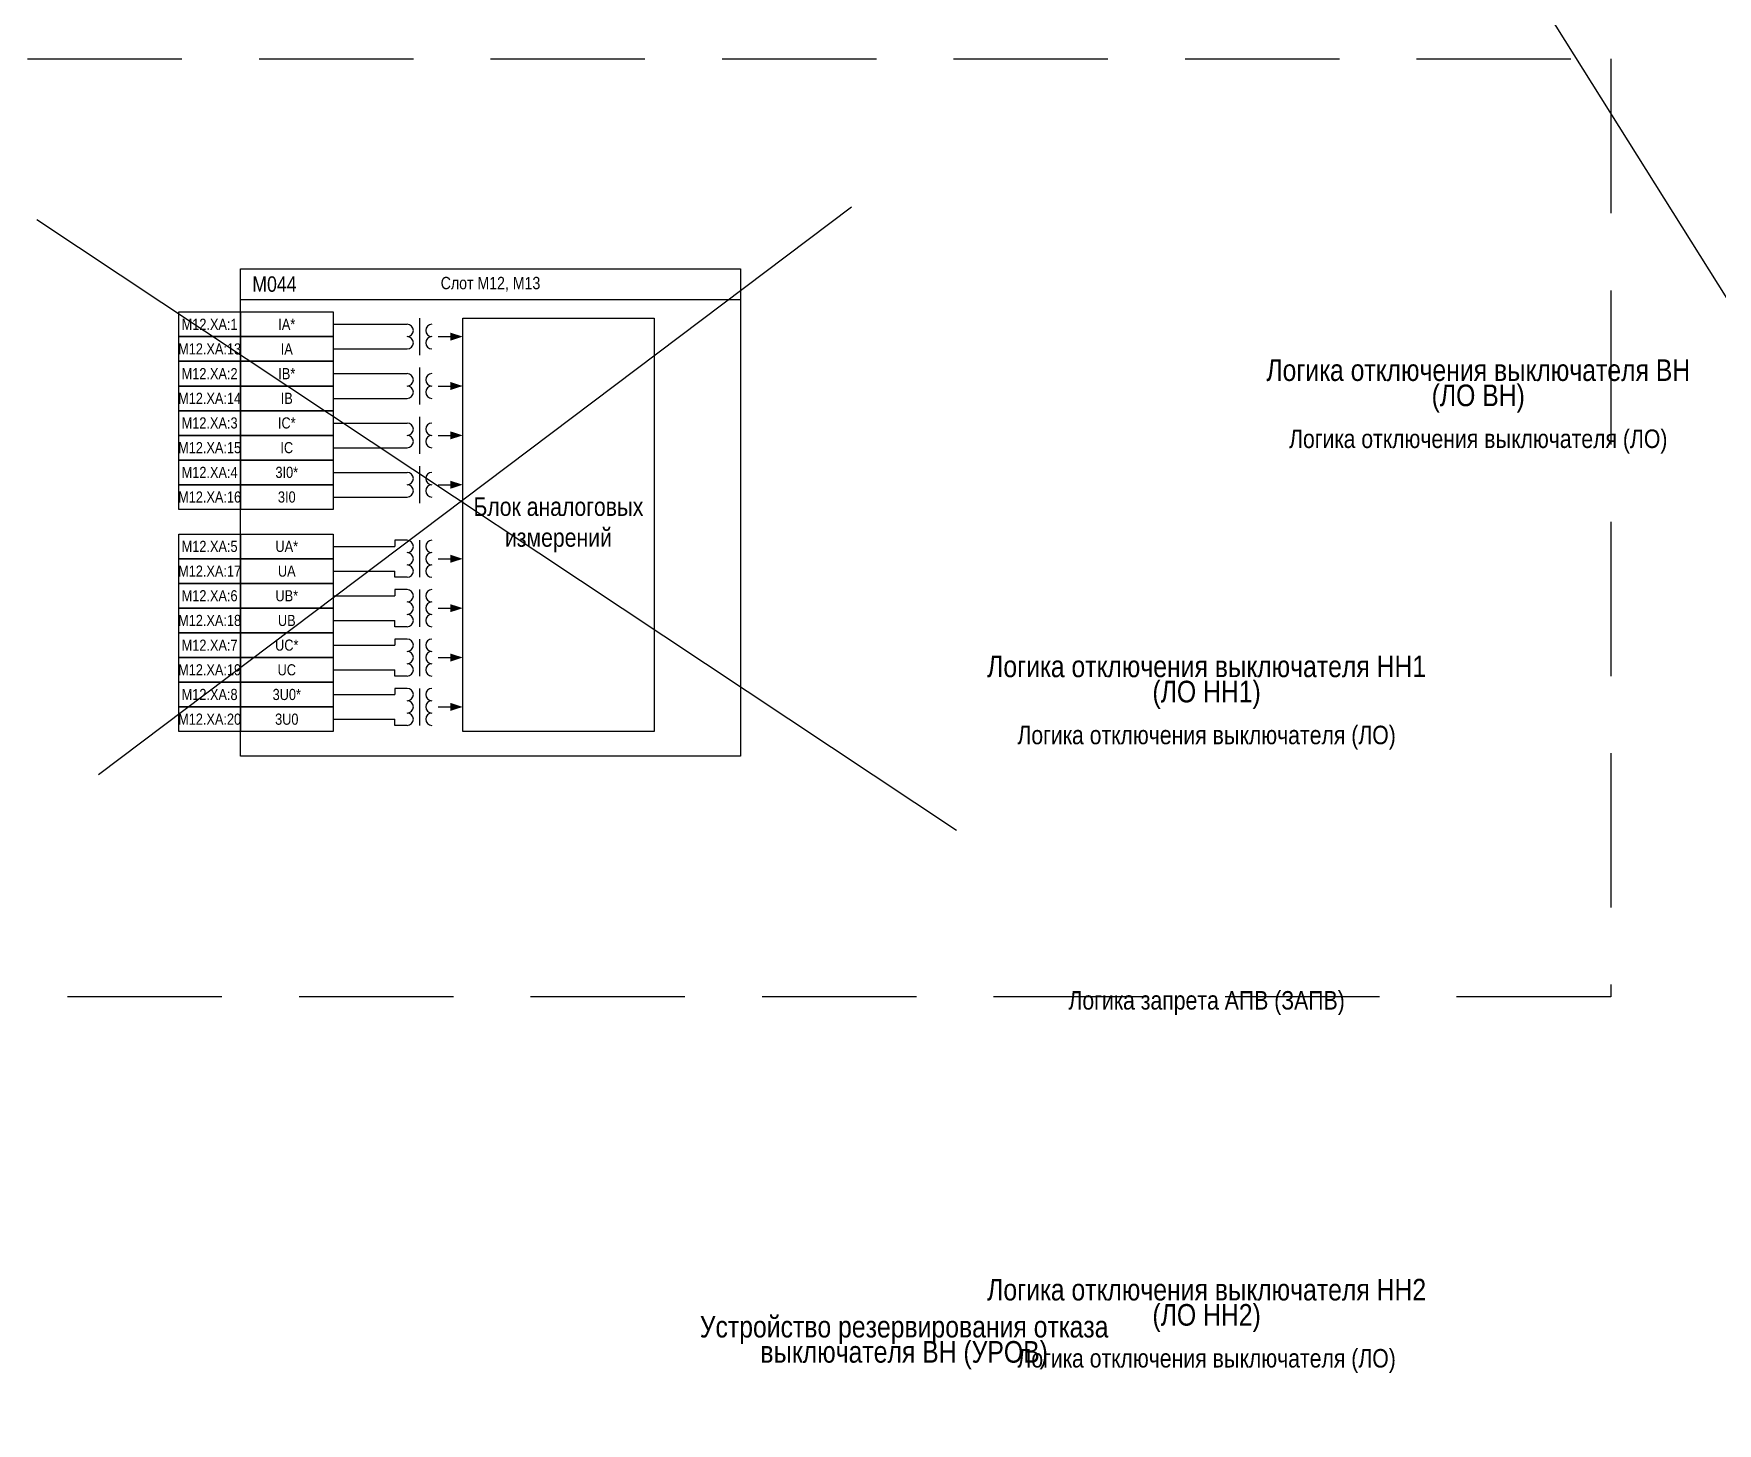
# Model space of a CAD drawing. Header units: millimetres. Extents: x 1491 to 6632, y -558 to 938.
# Drawn here: x 1771.5 to 2044.2, y -129.1 to 96.1 of the extents above; entities that cross this region are included whole.
import ezdxf

# ---------------------------------------------------------------- set-up
doc = ezdxf.new("R2010")
doc.units = ezdxf.units.MM
doc.linetypes.add('штриховая2', pattern=[0.375, 0.25, -0.125])
doc.layers.add('_ОРЗ_0.3', color=7, linetype='Continuous', lineweight=30)
doc.layers.add('TEXT', color=7, linetype='Continuous', lineweight=25)
doc.styles.add('1.8_Gost_RD', font='ARIALN.TTF', dxfattribs={"height": 1.8})
doc.styles.add('2.5_Gost_RD', font='ARIALN.TTF', dxfattribs={"height": 2.5})
doc.styles.add('3.5_Gost_RD', font='ARIALN.TTF', dxfattribs={"height": 3.5})

# ---------------------------------------------------------------- blocks, each defined once
blk = doc.blocks.new('*U113')
at = {"ltscale": 0.25}
blk.add_line((0, 0), (3, 0), dxfattribs=at)
blk.add_lwpolyline([(2, 0, 1.3, 0, 0), (4, 0, 0, 0, 0)], format="xyseb", dxfattribs=at)

msp = doc.modelspace()

# ---------------------------------------------------------------- linework, layer by layer
at = {"ltscale": 100}
for p, q in [((1491, 938), (2244, -263)), ((1772, 66), (1921, -33)), ((1904, 68), (1782, -24)), ((1834, 50), (1834, 44)), ((1820, 49), (1832, 49)), ((1820, 45), (1832, 45)), ((1820, 41), (1832, 41)), ((1834, 42), (1834, 36)), ((1820, 37), (1832, 37)), ((1820, 33), (1832, 33)), ((1834, 34), (1834, 28)), ((1820, 29), (1832, 29)), ((1820, 25), (1832, 25)), ((1834, 26), (1834, 20)), ((1820, 21), (1832, 21)), ((1832, 14), (1830, 14)), ((1830, 14), (1830, 13)), ((1834, 14), (1834, 8)), ((1820, 13), (1830, 13)), ((1820, 9), (1830, 9)), ((1830, 8), (1830, 9)), ((1832, 8), (1830, 8)), ((1832, 6), (1830, 6)), ((1830, 6), (1830, 5)), ((1834, 6), (1834, 0)), ((1820, 5), (1830, 5)), ((1820, 1), (1830, 1)), ((1830, 0), (1830, 1)), ((1832, 0), (1830, 0)), ((1832, -2), (1830, -2)), ((1830, -2), (1830, -3)), ((1834, -2), (1834, -8)), ((1820, -3), (1830, -3)), ((1820, -7), (1830, -7)), ((1830, -8), (1830, -7)), ((1832, -8), (1830, -8)), ((1832, -10), (1830, -10)), ((1830, -10), (1830, -11)), ((1834, -10), (1834, -16)), ((1820, -11), (1830, -11)), ((1820, -15), (1830, -15)), ((1830, -16), (1830, -15)), ((1832, -16), (1830, -16))]:
    msp.add_line(p, q, dxfattribs=at)
at = {"linetype": 'штриховая2', "ltscale": 100}
msp.add_lwpolyline([(1658, 92), (2027, 92), (2027, -60), (1658, -60)], close=True, dxfattribs=at)
at = {"ltscale": 100}
msp.add_lwpolyline([(1805, 53), (1886, 53)], dxfattribs=at)
for points in [[(1795, 51), (1805, 51), (1805, 47), (1795, 47)], [(1805, 51), (1820, 51), (1820, 47), (1805, 47)], [(1841, 50), (1872, 50), (1872, -17), (1841, -17)], [(1795, 47), (1805, 47), (1805, 43), (1795, 43)], [(1805, 47), (1820, 47), (1820, 43), (1805, 43)], [(1795, 43), (1805, 43), (1805, 39), (1795, 39)], [(1805, 43), (1820, 43), (1820, 39), (1805, 39)], [(1795, 39), (1805, 39), (1805, 35), (1795, 35)], [(1805, 39), (1820, 39), (1820, 35), (1805, 35)], [(1795, 35), (1805, 35), (1805, 31), (1795, 31)], [(1805, 35), (1820, 35), (1820, 31), (1805, 31)], [(1795, 31), (1805, 31), (1805, 27), (1795, 27)], [(1805, 31), (1820, 31), (1820, 27), (1805, 27)], [(1795, 27), (1805, 27), (1805, 23), (1795, 23)], [(1805, 27), (1820, 27), (1820, 23), (1805, 23)], [(1795, 23), (1805, 23), (1805, 19), (1795, 19)], [(1805, 23), (1820, 23), (1820, 19), (1805, 19)], [(1795, 15), (1805, 15), (1805, 11), (1795, 11)], [(1805, 15), (1820, 15), (1820, 11), (1805, 11)], [(1795, 11), (1805, 11), (1805, 7), (1795, 7)], [(1805, 11), (1820, 11), (1820, 7), (1805, 7)], [(1795, 7), (1805, 7), (1805, 3), (1795, 3)], [(1805, 7), (1820, 7), (1820, 3), (1805, 3)], [(1795, 3), (1805, 3), (1805, -1), (1795, -1)], [(1805, 3), (1820, 3), (1820, -1), (1805, -1)], [(1795, -1), (1805, -1), (1805, -5), (1795, -5)], [(1805, -1), (1820, -1), (1820, -5), (1805, -5)], [(1795, -5), (1805, -5), (1805, -9), (1795, -9)], [(1805, -5), (1820, -5), (1820, -9), (1805, -9)], [(1795, -9), (1805, -9), (1805, -13), (1795, -13)], [(1805, -9), (1820, -9), (1820, -13), (1805, -13)], [(1795, -13), (1805, -13), (1805, -17), (1795, -17)], [(1805, -13), (1820, -13), (1820, -17), (1805, -17)]]:
    msp.add_lwpolyline(points, close=True, dxfattribs=at)
for centre, start, end in [((1832, 48), 270, 90), ((1832, 46), 270, 90), ((1836, 48), 90, 270), ((1836, 46), 90, 270), ((1832, 40), 270, 90), ((1836, 40), 90, 270), ((1832, 38), 270, 90), ((1836, 38), 90, 270), ((1832, 32), 270, 90), ((1836, 32), 90, 270), ((1832, 30), 270, 90), ((1836, 30), 90, 270), ((1832, 24), 270, 90), ((1836, 24), 90, 270), ((1832, 22), 270, 90), ((1836, 22), 90, 270), ((1832, 13), 270, 90), ((1836, 13), 90, 270), ((1832, 11), 270, 90), ((1836, 11), 90, 270), ((1832, 9), 270, 90), ((1836, 9), 90, 270), ((1832, 5), 270, 90), ((1836, 5), 90, 270), ((1832, 3), 270, 90), ((1836, 3), 90, 270), ((1832, 1), 270, 90), ((1836, 1), 90, 270), ((1832, -3), 270, 90), ((1836, -3), 90, 270), ((1832, -5), 270, 90), ((1836, -5), 90, 270), ((1832, -7), 270, 90), ((1836, -7), 90, 270), ((1832, -11), 270, 90), ((1836, -11), 90, 270), ((1832, -13), 270, 90), ((1836, -13), 90, 270), ((1832, -15), 270, 90), ((1836, -15), 90, 270)]:
    msp.add_arc(centre, 1, start, end, dxfattribs=at)
at = {"layer": '_ОРЗ_0.3', "ltscale": 100}
msp.add_lwpolyline([(1805, 58), (1886, 58), (1886, -21), (1805, -21)], close=True, dxfattribs=at)

# ---------------------------------------------------------------- block references
at = {"ltscale": 0.35}
for p in [(1837, 47), (1837, 39), (1837, 31), (1837, 23), (1837, 11), (1837, 3), (1837, -5), (1837, -13)]:
    msp.add_blockref('*U113', p, dxfattribs=at)

# ---------------------------------------------------------------- texts
at = {"ltscale": 100, "attachment_point": 5}
for s, insert, char_height, width, style in [('М044', (1810.5, 55.5), 2.5, 11, '2.5_Gost_RD'), ('Слот М12, М13', (1845.5, 55.5), 2, 81, '1.8_Gost_RD'), ('M12.XA:1', (1800, 49), 1.8, 10, '1.8_Gost_RD'), ('IA*', (1812.5, 49), 1.8, 15, '1.8_Gost_RD'), ('M12.XA:13', (1800, 45), 1.8, 10, '1.8_Gost_RD'), ('IA', (1812.5, 45), 1.8, 15, '1.8_Gost_RD'), ('M12.XA:2', (1800, 41), 1.8, 10, '1.8_Gost_RD'), ('IВ*', (1812.5, 41), 1.8, 15, '1.8_Gost_RD'), ('M12.XA:14', (1800, 37), 1.8, 10, '1.8_Gost_RD'), ('IВ', (1812.5, 37), 1.8, 15, '1.8_Gost_RD'), ('M12.XA:3', (1800, 33), 1.8, 10, '1.8_Gost_RD'), ('IС*', (1812.5, 33), 1.8, 15, '1.8_Gost_RD'), ('M12.XA:15', (1800, 29), 1.8, 10, '1.8_Gost_RD'), ('IC', (1812.5, 29), 1.8, 15, '1.8_Gost_RD'), ('M12.XA:4', (1800, 25), 1.8, 10, '1.8_Gost_RD'), ('3I0*', (1812.5, 25), 1.8, 15, '1.8_Gost_RD'), ('M12.XA:16', (1800, 21), 1.8, 10, '1.8_Gost_RD'), ('3I0', (1812.5, 21), 1.8, 15, '1.8_Gost_RD'), ('M12.XA:5', (1800, 13), 1.8, 10, '1.8_Gost_RD'), ('UA*', (1812.5, 13), 1.8, 15, '1.8_Gost_RD'), ('M12.XA:17', (1800, 9), 1.8, 10, '1.8_Gost_RD'), ('UA', (1812.5, 9), 1.8, 15, '1.8_Gost_RD'), ('M12.XA:6', (1800, 5), 1.8, 10, '1.8_Gost_RD'), ('UB*', (1812.5, 5), 1.8, 15, '1.8_Gost_RD'), ('M12.XA:18', (1800, 1), 1.8, 10, '1.8_Gost_RD'), ('UB', (1812.5, 1), 1.8, 15, '1.8_Gost_RD'), ('M12.XA:7', (1800, -3), 1.8, 10, '1.8_Gost_RD'), ('UC*', (1812.5, -3), 1.8, 15, '1.8_Gost_RD'), ('M12.XA:19', (1800, -7), 1.8, 10, '1.8_Gost_RD'), ('UC', (1812.5, -7), 1.8, 15, '1.8_Gost_RD'), ('M12.XA:8', (1800, -11), 1.8, 10, '1.8_Gost_RD'), ('3U0*', (1812.5, -11), 1.8, 15, '1.8_Gost_RD'), ('M12.XA:20', (1800, -15), 1.8, 10, '1.8_Gost_RD'), ('3U0', (1812.5, -15), 1.8, 15, '1.8_Gost_RD')]:
    msp.add_mtext(s, dxfattribs=dict(at, insert=insert, char_height=char_height, width=width, style=style))
at = {"color": 30, "ltscale": 100, "true_color": 0xf7931d, "attachment_point": 5, "style": '3.5_Gost_RD'}
for s, insert, char_height, width in [('\\pxsm0.7;Логика отключения выключателя ВН (ЛО ВН)', (2005.5, 39), 3.5, 76.6201), ('\\pxsm0.7;Логика отключения выключателя (ЛО)', (2005.5, 30), 3, 81), ('\\pxsm0.7;Логика отключения выключателя НН1 (ЛО НН1)', (1961.5, -9), 3.5, 76.6201), ('\\pxsm0.7;Логика отключения выключателя (ЛО)', (1961.5, -18), 3, 81), ('\\pxsm0.7;Логика запрета АПВ (ЗАПВ)', (1961.5, -61), 3, 81), ('\\pxsm0.7;Логика отключения выключателя НН2 (ЛО НН2)', (1961.5, -110), 3.5, 76.6201), ('\\pxsm0.7;Устройство резервирования отказа выключателя ВН (УРОВ)', (1912.5, -116), 3.5, 85), ('\\pxsm0.7;Логика отключения выключателя (ЛО)', (1961.5, -119), 3, 81)]:
    msp.add_mtext(s, dxfattribs=dict(at, insert=insert, char_height=char_height, width=width))
at = {"layer": 'TEXT', "ltscale": 100, "insert": (1856.5, 16.5), "char_height": 3, "width": 31, "attachment_point": 5, "style": '2.5_Gost_RD'}
msp.add_mtext('Блок аналоговых измерений', dxfattribs=at)

doc.saveas('drawing.dxf')
